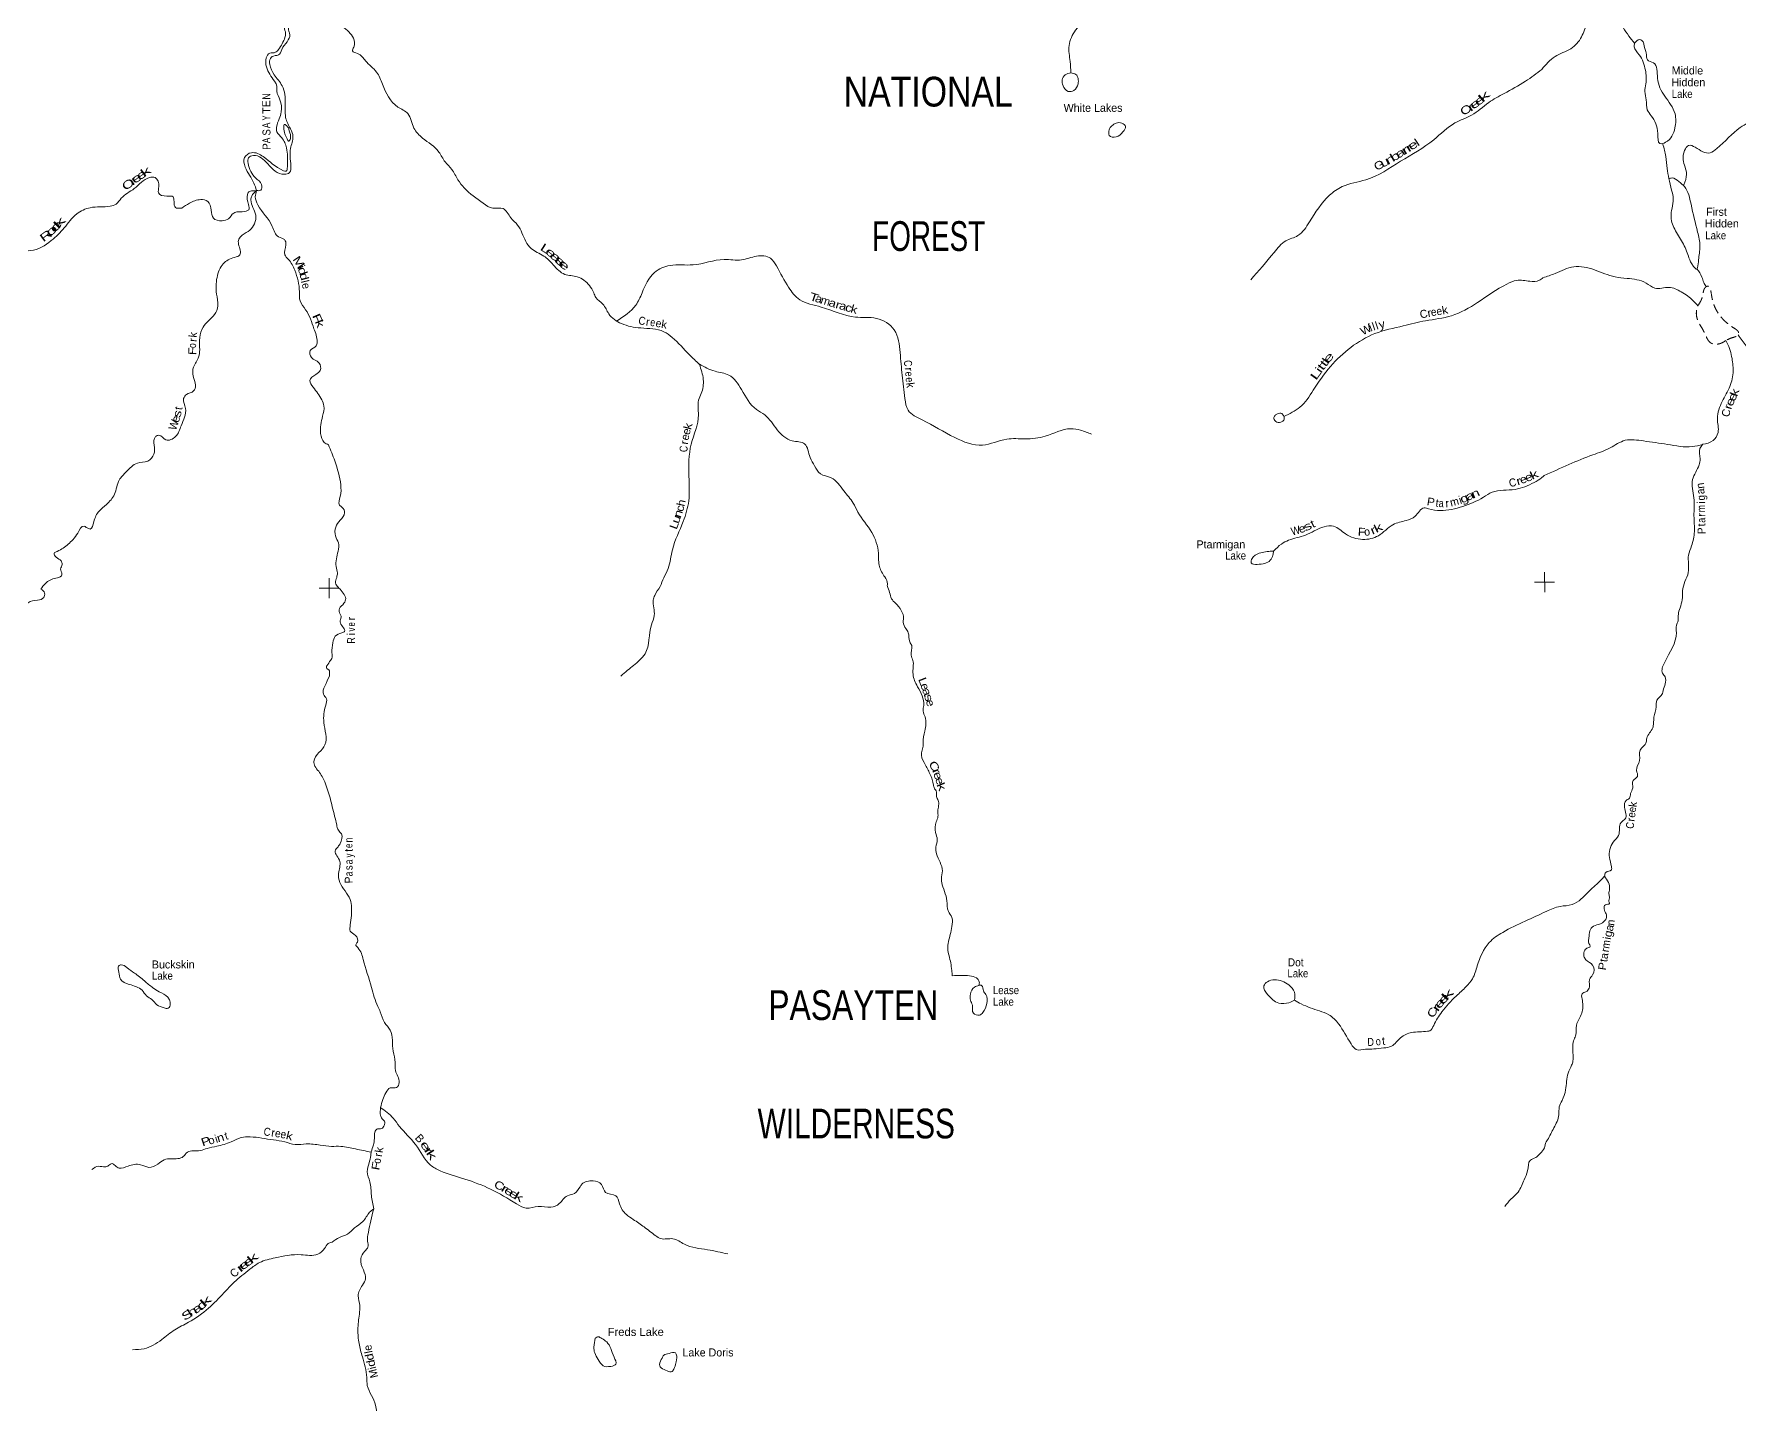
# Model space of a CAD drawing. Header units: feet. Extents: x -2 to 244583, y 367190 to 553316.
# Drawn here: x 83775 to 126414, y 485303 to 519571 of the extents above; entities that cross this region are included whole.
import ezdxf
from ezdxf.enums import TextEntityAlignment as Align

# ---------------------------------------------------------------- set-up
doc = ezdxf.new("R2010")
doc.units = ezdxf.units.FT
doc.header["$LTSCALE"] = 80
doc.linetypes.add('DOT_DASHED', pattern=[7.7, 5, -1.2, 0.3, -1.2])
doc.linetypes.add('MEDIUM_DASHED', pattern=[4.5, 3, -1.5])
for name, color, linetype, lineweight in [('39', 7, 'Continuous', 13), ('4', 7, 'Continuous', 13), ('41', 7, 'Continuous', 13), ('44', 7, 'DOT_DASHED', 13)]:
    doc.layers.add(name, color=color, linetype=linetype, lineweight=lineweight)

msp = doc.modelspace()

# ---------------------------------------------------------------- linework, layer by layer
at = {"layer": '39'}
msp.add_lwpolyline([(91155.5, 503523.08), (91154.93, 503586.28), (91156.53, 503614.74), (91157.25, 503640.64), (91156.24, 503650.6), (91153.5, 503659.43), (91150.17, 503665.34), (91146.84, 503669.56), (91120.25, 503691.53), (91097.13, 503707.73), (91089.34, 503716.1), (91083.26, 503728.55), (91080.09, 503742.13), (91080.94, 503756.31), (91085.29, 503767), (91092.5, 503778.29), (91119.09, 503815.3), (91138.75, 503846.53), (91157.49, 503885.73)], dxfattribs=at)
for points in [[(115331.5, 531171.71), (115340.2, 531047.64), (115215.21, 530957.69), (115134.91, 530835.63), (115068.63, 530353.11), (114892.98, 529890.11), (114505.94, 529608.03), (114302.65, 529400.07), (114267.44, 529166.9), (114315.76, 528826.92), (114728.67, 527646.73), (114785.98, 527136.67), (114619.48, 526471.18), (114301.71, 526098.4), (113698.01, 525841.21), (113257.97, 525631.69), (113139.75, 525408.09), (112976.52, 525279.4), (112753.45, 524984.22), (112556.86, 524654.78), (112314.49, 524181.22), (111919.67, 523451.43), (111609.73, 522742.45), (111403.16, 521999.73), (111206.32, 521334.04), (111058.86, 520897.57), (110795.59, 520549.46), (110241.52, 520090.04), (109808.65, 519669.91), (109646.76, 519283.98), (109673.14, 518883.09), (109692.83, 518601.67)], [(89336.38, 515661.43), (89268.75, 515847.34), (89052.44, 516247.07), (89035.1, 516487.92), (89206.45, 516606.3), (89504.23, 516508.72), (90007.51, 516157.13), (90074.32, 516143.32), (90106.13, 516256.89), (90083.65, 516726.52), (89965.14, 516978.97), (89845.1, 517126.12), (89836.44, 517245.53), (89900.16, 517452.41), (89953.94, 517626.84), (89920.14, 517926.32), (89842.22, 518146.6), (89833.39, 518302.46), (89782.38, 518395.32), (89584.49, 518750.6), (89577.33, 518977.34), (89665.77, 519093.24), (89807.23, 519116.28), (89881.73, 519185.53), (90044.11, 519488.12), (90061.83, 519587.43), (90026.71, 519741.12), (90072.27, 519941.82), (90246.84, 520230.3), (90464.76, 520338.81), (90519.11, 520391.75), (90580.88, 520584.44), (90643.23, 520657.68), (90851.04, 520764.1), (90980.07, 520849.85), (91044.19, 520975.74), (91086.19, 521090.27)], [(89336.38, 515661.43), (89439.49, 515670.1), (89459.06, 515807.89), (89310.6, 515977.16), (89124.78, 516344.66), (89136.26, 516482.4), (89255.32, 516537.73), (89614.32, 516327.09), (90030.18, 516068.16), (90161.45, 516109.38), (90192.98, 516281.66), (90184.85, 516712.9), (90246.11, 517012.9), (90092.62, 517386.65), (90055.54, 517528.18), (90052.08, 517827.83), (89975.08, 518278.94), (89777.56, 518555.25), (89669.14, 518811.81), (89680.54, 518963.73), (89797.52, 519033.21), (89882.38, 519049.88), (89966.66, 519190.05), (90165.1, 519563.7), (90144.48, 519644.57), (90129.65, 519784.2), (90245.55, 520078.43), (90535.86, 520272.38), (90620.19, 520402.43), (90679.98, 520587.01), (90827.33, 520648.56), (91010.88, 520752.83), (91088.41, 520866.48)], [(121461.24, 518689.21), (121794.85, 519012.14), (122187.56, 519207.35), (122455.45, 519502.32), (122613.5, 519832.39), (122829.88, 520031.53), (123100.67, 520255.63), (123359.34, 519981.3), (123638.5, 519522.9), (123782.56, 519342.37)], [(91088.97, 520115.91), (91230.69, 520006.77), (91371.08, 519859.83), (91486.95, 519759.32), (91757.61, 519467.41), (91764.82, 519248.69), (91732.96, 519151.26), (91858.76, 519085.24), (92060.05, 518902.25), (92334.69, 518622.51), (92481.97, 518319.65), (92865.39, 517748.96), (93117.17, 517584.53), (93270.84, 517220.94), (93484.6, 516973.21), (93893.17, 516623.47), (94048.25, 516377.38), (94213.13, 516190.09), (94370.32, 515927.81), (94525.15, 515728.3), (95002.7, 515342.55), (95244.16, 515218.57), (95497.15, 515208.09), (95692.61, 514980.49), (95861.52, 514797.28), (96063.98, 514389.46), (96198.47, 514212.1), (96513.1, 514023.78), (96753.04, 513802.55), (97041.62, 513565.45), (97351.54, 513504.71), (97654.19, 513287.95), (97764.42, 513104.35), (97815.62, 512987.21), (97994.58, 512818.24), (98139.51, 512578.16), (98456.45, 512335.16), (98938.63, 512224.92), (99517.86, 512131.53), (99725.02, 511987.06), (100156.26, 511556.44), (100406.42, 511315.03)], [(123782.56, 519342.37), (123773.47, 519257.18), (123895.49, 519056.13), (124052.16, 518673.19), (124066.49, 518331.05), (124038.51, 518134.23), (124073.46, 517928.05), (124100.88, 517675.19), (124195.87, 517530.52), (124363.43, 517084.93), (124415.14, 516834.39), (124558.61, 516866.54), (124791.26, 517225.89), (124793.01, 517578.35), (124534.27, 518022.83), (124354.53, 518470.29), (124254.58, 518853.92), (124103.77, 518924.99), (124075.22, 519104.92), (124035.36, 519215.83), (123966.07, 519413.49), (123905.04, 519432.99), (123782.56, 519342.37)], [(109692.83, 518601.67), (109549.43, 518550.08), (109473.18, 518426.02), (109496.2, 518280.33), (109624.42, 518139.39), (109763.94, 518160.57), (109870.29, 518331.42), (109871.65, 518459.04), (109816.46, 518564), (109692.81, 518601.91)], [(114185.87, 513427.73), (114771.13, 514114.22), (115063.05, 514401.75), (115365.88, 514535.42), (115655.48, 514877.63), (116155.87, 515541.28), (116474.45, 515760.12), (117066.46, 515930.13), (117932.15, 516391.61), (118763.03, 516931.86), (119293.03, 517350.61), (119706.84, 517545.78), (120136.2, 517862.58), (120519.5, 518085.9), (121056.16, 518393.29), (121461.24, 518689.21)], [(125011.34, 515804.62), (125081.08, 516064.75), (124995.52, 516432.35), (125033.23, 516661.7), (125132.98, 516788.51), (125295.65, 516741.89), (125668.16, 516602.64), (125835.04, 516707.99), (126424.28, 517233.76), (126838.86, 517463.68), (127294.13, 517679.92), (127656.2, 517895.02), (128123.97, 518083.05), (128414.86, 518155.49), (128782.69, 518066.82), (129391.43, 517995.29), (129789.06, 518119.68), (130317.64, 518306.43), (130601.04, 518328.14), (131013.89, 518203.56), (131337.59, 518243.99), (131575.35, 518352.24), (131897.39, 518362.26), (132444.83, 518332.52), (133017.96, 518355.75), (133572.12, 518439.52), (133984.99, 518312.92), (134477.71, 517954.36), (134826.77, 517743.94), (135336.72, 517632.71), (135685.11, 517476.96)], [(90161.65, 516911.2), (90181.64, 516959.9), (90154.4, 517156.16), (90082.99, 517287.38), (90026.23, 517313.39), (90016.44, 517246.52), (90041.51, 517078.6), (90098.75, 516953.37), (90143.51, 516896.93), (90161.65, 516911.2)], [(110716.31, 517275.01), (110824.48, 517347.23), (110966.15, 517344.12), (111057.66, 517257.63), (110993.59, 517127.57), (110824.27, 517000.86), (110652.09, 517036.18), (110651.33, 517179.99), (110689.39, 517255.19), (110716.31, 517275.01)], [(124489.02, 516822.51), (124564.96, 516514.17), (124599.05, 516212.78), (124638.63, 515960.07)], [(62639.39, 509240.48), (62919.24, 509509.28), (63714.18, 509912.52), (64014.3, 510171.31), (64197.17, 510417.31), (64542.51, 510524.49), (64867.47, 510661.93), (65292.2, 511085.41), (65580.71, 511232.77), (65802.51, 511373.7), (66161.62, 511561.95), (67112.69, 511885.04), (67430.27, 511874.63), (67700.44, 512052.27), (67873.72, 512188.88), (68021.03, 512258.53), (68125.32, 512443.35), (68253.98, 512606.04), (68757.94, 512955.04), (69050.55, 513092.3), (69410.74, 513053.78), (69753.92, 513189.29), (70071.07, 513270), (70484.8, 513456.52), (70769.67, 513520.84), (71071.27, 513891.01), (71595.55, 514219.87), (72330.79, 514420.3), (72540.64, 514524.71), (72783.51, 514489.59), (73025.97, 514539.52), (73323.2, 514557.34), (73512.55, 514718.34), (73695.88, 514867.15), (73772.56, 514904.02), (73920.86, 514767.14), (74086.63, 514784.25), (74377.84, 514791.92), (74821.02, 514739.67), (75217.74, 514677.05), (75426.2, 514647.82), (75559.26, 514737.64), (75901.06, 514739.51), (76124.05, 514633.41), (76225.61, 514542.86), (76395.61, 514519.49), (76516.66, 514582.92), (76975.76, 514587.46), (77285.62, 514500.06), (77441.83, 514401.7), (77925.46, 514351.7), (78120.04, 514263.68), (78344.47, 514279.08), (78634.3, 514153.11), (79160.57, 514066.89), (79359.32, 513954.59), (79517.29, 513908.89), (79774.28, 513883.97), (80086.23, 513782.42), (80266.83, 513659.89), (80698.02, 513579.24), (81036.07, 513518.32), (81225.94, 513569.98), (81378.95, 513716.6), (81502.07, 513769.92), (81874.08, 513798.28), (81990.89, 513902.18), (82106.01, 513935.21), (82330.64, 513910.11), (82498.17, 513979.87), (82807.45, 514015.99), (83174.99, 514131.39), (83273.96, 514160.28), (83686.57, 514158.49), (84205.16, 514408.35), (84527.23, 514728), (84839.05, 515075.95), (85176.07, 515231.68), (85675.45, 515270.86), (85822.83, 515324.31), (85953.6, 515470.81), (86280.09, 515711.52), (86659.03, 515982.89), (86802.62, 515983.68), (86892.69, 515759.42), (86885.37, 515599.42), (87090.02, 515521.58), (87249.89, 515502.2), (87272.71, 515382.87), (87307.79, 515237.27), (87463.59, 515223.95)], [(124638.12, 515963.35), (124709.02, 515673.31), (124748.24, 515448.95), (124693.01, 514996.58), (124808.69, 514651.63), (125005.23, 514321.85), (125141.12, 513981.2), (125255.25, 513761.81), (125339.11, 513698.02), (125352.92, 513728.57), (125380.85, 513929.45), (125417.19, 514270.18), (125358.16, 514621.91), (125193.58, 515318.7), (125028.11, 515758.24), (124888.79, 515884.14), (124719.49, 515975.24), (124638.63, 515960.07)], [(83940.34, 505693.99), (84056.17, 505838.61), (84316.44, 505971.65), (84455.73, 506027.08), (84469.67, 506071.7), (84438.72, 506199.09), (84474.57, 506314.7), (84447.86, 506401.62), (84328.09, 506494.11), (84277.04, 506595.07), (84351.66, 506640.02), (84625.85, 506821.73), (84865.21, 507098.41), (85022.13, 507273.4), (85078.91, 507241.32), (85178.22, 507199.34), (85268.36, 507380.04), (85398.54, 507648.02), (85581.8, 507813.03), (85782.82, 508069.26), (85904.49, 508424.26), (86077.47, 508625.66), (86355.51, 508847.89), (86616.18, 508897.91), (86769.06, 509070.85), (86774.05, 509295.63), (86809.43, 509508.43), (86894.22, 509541.29), (87068.7, 509428.86), (87313.02, 509513.21), (87451.29, 509781.24), (87560.46, 510213.12), (87512.75, 510459.88), (87585.06, 510565.57), (87762.64, 510649.56), (87812.51, 510793.59), (87748.71, 511022.04), (87761.78, 511248.89), (87885.98, 511498.62), (87913.43, 511678.98), (87913.99, 511984.72), (87997.68, 512246.38), (88281.34, 512561.78), (88369.29, 512778.91), (88335.51, 513074.34), (88347.7, 513485.44), (88503.79, 513832.54), (88784.17, 513987.96), (88919.37, 514053.49), (88924.87, 514170.96), (88891.2, 514444.12), (88979.71, 514543.82), (89169.22, 514672.42), (89283.74, 514830.98), (89315.08, 515043.76), (89193.9, 515429.83), (89213.67, 515523.08), (89336.38, 515661.43)], [(87463.59, 515223.95), (87661.23, 515342.47), (87939.9, 515435.11), (88114.05, 515389.5), (88204.11, 515167.26), (88255.61, 514973.16), (88472.34, 514905.51), (88631.88, 514957), (88764.69, 515097.44), (88873.75, 515130.43), (89071.89, 515143.66), (89138.46, 515180.47), (89133.79, 515310.04), (89108.3, 515565.02), (89160.52, 515640.22), (89255.52, 515652.89), (89336.38, 515661.43)], [(89337.09, 515661.49), (89304.78, 515503.33), (89368.45, 515301.2), (89726.99, 514764.56), (89883.98, 514504.22), (90036, 514434.19), (90069.01, 514300.73), (90039.85, 514053.55), (90129.37, 513944.7), (90290.47, 513668.19), (90406.31, 513132.25), (90421.58, 512899.48), (90562.19, 512679.55), (90770.76, 512206.89), (90849.22, 511873.23), (90825.42, 511775.91), (90678.32, 511661.71), (90711.53, 511485.74), (90894.17, 511357.15), (90929.48, 511164.99), (90816.69, 511065.16), (90669.8, 510908.44), (90749.47, 510742.85), (90963.33, 510432.2), (91020.72, 510274.58), (90985.54, 510019.26), (90937.06, 509585.69), (91029.13, 509365.49), (91132.57, 509305.32)], [(98330.04, 512397.41), (98814.24, 512795.31), (98972.48, 513104.24), (99285.48, 513614.73), (99671.08, 513787.43), (100247.71, 513803.4), (101024.06, 513936.15), (101461.19, 513926.89), (101835.06, 514020.51), (102183.4, 513966.1), (102332.12, 513774.66), (102636.41, 513241.92), (102913.24, 512931.82), (103450.44, 512749.02), (104303.67, 512497.42), (104836.03, 512464.48), (105274.63, 512175.7), (105423.29, 511609.53), (105472.78, 511044.72), (105542.62, 510459.8), (105621.03, 510170.66), (105974.4, 509927.91), (106788.14, 509487.67), (107483.23, 509295.79), (108087.48, 509445.63), (108548.82, 509452.73), (109052.34, 509518.86), (109688.77, 509707.39), (109933.81, 509670.53), (110205.5, 509569.02)], [(115013.14, 510016.08), (115416.66, 510243.59), (115748.33, 510667.1), (116178.25, 511263.43), (116689.74, 511740.8), (117288.94, 512083.04), (118000.21, 512278.14), (118556.02, 512405.38), (119206.95, 512531.22), (119856.79, 512863.67), (120590.95, 513324.28), (120835.34, 513412.99), (121163.26, 513392.88), (121401.9, 513418.77), (121491.19, 513482.66)], [(121491.19, 513482.66), (121796.63, 513587.74), (122260.6, 513755.47), (122776.2, 513678.75), (123295.04, 513502.81), (123593.37, 513463.93), (124068.92, 513348.23), (124285.26, 513221.25), (124641.65, 513239.8), (124948.97, 513128.11), (125249.57, 512904.93), (125362.02, 512777.98)], [(125340.56, 513699.58), (125465.15, 513499.04), (125511.39, 513363.89), (125575.07, 513264.41)], [(125484.1, 509316.51), (125746.35, 509410.88), (125867.52, 509608.84), (125851.01, 509963.11), (125975.47, 510387.98), (126163.33, 510765.01), (126245.71, 511150.87), (126208.9, 511508.94), (126155.79, 511708.82), (126066.16, 511912.3)], [(126369.09, 512050.09), (126568.33, 511774.64), (126757.59, 511542), (127056.36, 511302.6), (127582.13, 510727.72), (127708.32, 510516.58), (127833.94, 510352.03), (128009.14, 510275.18), (128263.55, 509852.93), (128487.64, 509424.24), (128637.82, 509239.73), (128925.02, 508787.5), (129088.72, 508491.75), (129175.65, 508342.93), (129327.1, 508313.47)], [(100404.39, 511317.04), (100501.48, 510936.88), (100452.74, 510584.11), (100384.81, 510417.56), (100382.66, 510054.97), (100200.35, 509318.49), (100143.84, 508515.99), (100138.93, 507906.26), (100002.01, 507388.84), (99730.52, 506680.12), (99623.69, 506213.53), (99513.62, 505979.87), (99425.54, 505758.71)], [(100404.39, 511317.04), (100795.84, 511143.41), (101142.38, 511046.45), (101455.9, 510683.92), (101830.84, 510186.09), (102037.94, 510051.75), (102351.53, 509677.07), (102727.3, 509406.1), (103035.31, 509325.09), (103172.65, 508987.73), (103285.05, 508775.79), (103429.75, 508580.27), (103697.38, 508480.76), (104016.8, 508150.69), (104249.07, 507848.39), (104369.64, 507622.32), (104712.25, 507116.17), (104880.92, 506592.67), (104904.92, 506258.61), (105039.83, 506000.23), (105107.51, 505826.48), (105101.66, 505783.84)], [(115013.14, 510016.08), (114966.24, 510084.64), (114854.99, 510075.8), (114794.48, 510038.94), (114762.49, 509963.78), (114841.9, 509871.13), (114971.34, 509884.14), (115021.64, 509939.16), (115014.78, 510017)], [(91132.57, 509305.32), (91290.8, 508903.03), (91439.65, 508300.4), (91426.98, 508014.71), (91409.9, 507797.86), (91479.01, 507737.55), (91536.36, 507606.27), (91426.02, 507423.24), (91313.63, 507246.27), (91308.71, 507025.45), (91380.44, 506853.75), (91373.43, 506645.07), (91322.82, 506263.93), (91356.05, 506100.08), (91338.41, 505990.58), (91308.78, 505852.65), (91374.1, 505743.7), (91395.88, 505723.31)], [(121518.45, 508533.95), (122140.98, 508811.66), (122739.79, 509053.97), (123171.27, 509227.38), (123549.87, 509416.35), (124001.92, 509399.61), (124606.76, 509315.88), (125227.48, 509258.67), (125483.41, 509315.46)], [(125035.69, 505890.87), (125124.3, 506111.73), (125131.11, 506547.31), (125205.25, 506779.13), (125275.86, 507134.47), (125266.98, 507527.31), (125263.46, 507978.97), (125231.5, 508436.35), (125397.23, 508800.96), (125421.7, 508953.17), (125414.49, 509210.33), (125484.1, 509316.51)], [(114759.3, 506648.38), (114952.95, 506823.39), (115134.56, 506919.8), (115554.79, 507048.16), (115774.81, 507152.92), (116259.85, 507269.56), (116558.33, 507075.06), (116983.98, 506940.14), (117378.1, 507031.87), (117742.91, 507307.73), (118070.19, 507411.18), (118294.24, 507517.99), (118525.86, 507726.13), (118633.22, 507704.56), (118926.86, 507661.94), (119486.86, 507762.87), (120001.66, 507993.14), (120223.6, 508118.17), (120793.86, 508190.81), (121272.53, 508364.13), (121458.09, 508480.81), (121518.45, 508533.95)], [(114759.27, 506648.18), (114593.74, 506634.66), (114298.78, 506543.59), (114224.31, 506466.12), (114200.62, 506354.56), (114350.56, 506315.04), (114673.79, 506418.46), (114739.92, 506542.45), (114759.59, 506649.94)], [(91395.88, 505723.31), (91503.27, 505596.99), (91563.38, 505463.21), (91520.38, 505342), (91408.53, 505208.93), (91426.14, 505069.26), (91452.14, 505000.37), (91431.6, 504929.64), (91431.26, 504850.74), (91509.63, 504727), (91537.57, 504639.89), (91470.66, 504603.75), (91300.35, 504517.46), (91245.04, 504357.86), (91219.66, 504103.05), (91225.25, 503991.75), (91158.03, 503886.83)], [(99425.54, 505758.71), (99289.66, 505538.25), (99252.74, 505421.06), (99277.38, 505036.55), (99205.57, 504804.19), (99046.68, 504082.58), (98910.44, 503921.29), (98609.93, 503667.62), (98441.39, 503522.66)], [(105101.66, 505783.84), (105160.58, 505610.32), (105208.7, 505456.94), (105307.34, 505343.23), (105507.98, 504960.01), (105499.5, 504869.01), (105567.59, 504708.89), (105625.82, 504607.49), (105665.31, 504382.76), (105711.41, 504283.43), (105698.23, 504042.73), (105742.19, 503915.08), (105749.57, 503751.18), (105744.74, 503569.11), (105858.7, 503257.07), (106012.45, 502789.08), (105995.65, 502647.52), (106045.6, 502501.65), (106040.03, 502149.64), (105996.29, 501858.49), (105993.75, 501739.13), (105954.74, 501607.79), (106020.44, 501360.69), (106152.88, 501111.28), (106250.79, 500829.66), (106270.62, 500736.51), (106330.82, 500622.96), (106334.4, 500515.72), (106372.41, 500416.42), (106386.01, 500286.88), (106365.14, 500139.28), (106368.63, 500011.8), (106325.57, 499876.43), (106310.25, 499609.44), (106349.98, 499439.33), (106316.77, 499245.24), (106332.24, 499081.3), (106478.08, 498653.8), (106454.97, 498455.63), (106462.67, 498366.58), (106594.21, 497906.77), (106629.47, 497641.59), (106717.81, 497485.43), (106718.86, 497260.86), (106677.56, 497064.78), (106613.29, 496704.93), (106646.93, 496532.82), (106714.13, 496166.34), (106724.55, 496031.22)], [(125035.69, 505890.87), (124980.68, 505652.54), (124972.65, 505427.84), (124917.85, 505224.94), (124876.81, 505066.7), (124868.2, 504904.72), (124830.78, 504793.06), (124826.4, 504610.89), (124527.76, 503855.19), (124481.61, 503593.69), (124545.22, 503501.22), (124548.82, 503331.27), (124493.75, 503158.73), (124476.21, 503085.71), (124340.12, 502918.44), (124319.38, 502754.33), (124267.14, 502494.79), (124256.38, 502344.94), (124235.19, 502229.39), (124087.82, 501968.93), (124072.51, 501873.67), (124000.64, 501765.71), (123920.57, 501669.82), (123906.8, 501408.64), (123830.12, 501165.06), (123853.81, 501011.49), (123743.41, 500911.26), (123735.02, 500725), (123683.69, 500584.87), (123654.39, 500471.26), (123569.9, 500413.78), (123531.02, 500241.39), (123545.84, 499954.18), (123447.47, 499866.2), (123381.7, 499537.74), (123247.63, 499370.49), (123151.97, 498991.14), (123204.73, 498758.94), (123201.43, 498677.96), (123064.37, 498615.92), (123032.85, 498522.52)], [(83943.75, 505698.25), (84038.78, 505594.21), (84015.12, 505486.76), (83861.59, 505421.19), (83629.07, 505357.26), (83542.66, 505243.42), (83349.28, 505068.29), (83138.87, 505032.82), (82916.28, 505001.35), (82693.62, 504982.02), (82568.34, 504934.82), (82314.09, 504777.62), (82016.45, 504766.02), (81812.27, 504704.26), (81642.43, 504656.84), (81443.66, 504708.52), (81372.74, 504714.24), (81278.63, 504533.53), (81113.37, 504397.02), (80872.71, 504339.13), (80775.81, 504285.99), (80671.09, 504186.24), (80555.38, 503892), (80453.64, 503630.24), (80284.23, 503509.91), (80114.94, 503371.36), (80006.86, 503154.13), (79859.01, 502815.18), (79700.21, 502613.89), (79592.9, 502609.31), (79379.9, 502669.02), (79224.61, 502558.89), (78996.26, 502474.73), (78822.26, 502445.51), (78575.53, 502387.59), (78326.06, 502449.14), (78163.43, 502553.65), (78092.95, 502484.44), (78071.38, 502364.85), (78037.9, 502204.69)], [(91155.5, 503523.08), (91043.58, 503271.39), (91006.3, 503068.68), (91081.9, 502955.64), (91064.61, 502797.59), (91018.59, 502361.93), (91044.17, 501805.11), (90895.46, 501609.95), (90767.15, 501388.56), (90794.18, 501271.23), (90888.1, 501142.08), (91039.55, 500875.49), (91174.31, 500481.74)], [(91173.8, 500483.85), (91286.97, 500020.01), (91338.65, 499807.36), (91380.53, 499667.59), (91454.99, 499576.24), (91425.64, 499337.63), (91372.69, 499256.92), (91301.41, 499147.97), (91343.39, 499030.45), (91417.62, 498888.52), (91383.97, 498591.25), (91417.39, 498366.54), (91674.48, 497936.56), (91705.12, 497535.84), (91677.81, 497303.29), (91679.17, 497149.53), (91806.15, 497041.77), (91855.98, 496867.57), (91817.26, 496802.99), (91865.52, 496734), (92001.79, 496436.03), (92209.18, 495741.21), (92364.91, 495263.1), (92429.07, 495129.3), (92535.15, 494865.85), (92671.89, 494673.08), (92748.5, 494144.71), (92803.94, 493865.28), (92809.11, 493658.9), (92900.89, 493361.11), (92835.6, 493233.92), (92677.77, 493226.49), (92568, 493105.55), (92492.41, 492933.9), (92434.93, 492739.91)], [(121575.58, 497639.83), (121922.53, 497764.98), (122223.7, 497812.43), (122445.08, 497950.18), (122683.81, 498181.17), (122838.34, 498324.33), (123033.17, 498521.69)], [(123032.85, 498522.52), (123157.29, 498199.95), (123140.19, 498080.39), (123155.26, 497983.41), (123137.7, 497912.41), (123154.62, 497833.65), (123051.68, 497802.29), (123020.22, 497702.83), (123069.98, 497575.83), (123078.9, 497486.87), (122926.51, 497331.59), (122752.99, 497271.21), (122663, 497152.97), (122642.35, 496978.73), (122629.12, 496877.42), (122662.73, 496746.22), (122612.28, 496729.53), (122537.9, 496674.17), (122517.04, 496522.2), (122564.44, 496431.59), (122733.71, 496295.64), (122733.96, 496050.78), (122656.06, 495938.72), (122652.91, 495841.56), (122645.91, 495724.12), (122565.81, 495630.25), (122473.14, 495582.81), (122468.25, 495455.27), (122492.08, 495287.54), (122413.9, 494987.28), (122328.71, 494788.14), (122316.68, 494557.32), (122269.18, 494441.51), (122241.92, 494107.35), (122241.85, 493896.89), (122208.38, 493795.38), (122121.17, 493596.22), (122058.25, 493178.74), (121969.65, 492910.76), (121900.24, 492756.28), (121889.95, 492555.84), (121763.44, 492228.81), (121608.81, 491926.33)], [(121575.58, 497639.83), (121046.55, 497395.39), (120484.97, 497116.51), (120150.06, 496860.96), (119848.13, 496277.52), (119731.43, 495956.33), (119572.78, 495758.72), (119322.94, 495525.07), (118963.13, 495125.98), (118761.41, 494790.98), (118661.7, 494657.86), (118607.02, 494643.93), (118210.36, 494611.19), (117934.67, 494480.83), (117703.14, 494271.38), (117512.77, 494225.64), (117261.81, 494200.39), (117059.47, 494193.14), (116824.77, 494186.02), (116693.88, 494326.17), (116384.5, 494827.18), (116138.68, 495056.82), (115908.46, 495150.85), (115450, 495326.75), (115284.5, 495418.48)], [(87170.23, 495258.58), (87165.32, 495404.38), (87114.15, 495495.26), (86904.74, 495631.94), (86742.14, 495730.38), (86534.56, 495901.5), (86282.26, 496098.73), (86093.11, 496235.51), (85950.94, 496303.67), (85886.31, 496272.97), (85893.28, 496123.14), (85934.84, 495945.12), (86150.28, 495814.54), (86475.18, 495668.3), (86585.37, 495529.1), (86719.59, 495434.58), (86843.9, 495305.58), (87028.64, 495229.53), (87125.91, 495219.88), (87170.23, 495258.58)], [(106724.55, 496031.22), (106942.19, 496039.96), (107160.64, 496030.95), (107330.34, 495977.65), (107400.73, 495880.24), (107392.23, 495787.21)], [(115284.5, 495418.48), (115281.32, 495618.79), (115136.47, 495805.52), (114785, 495928.38), (114602.73, 495882.61), (114515.28, 495777.76), (114609.45, 495564.94), (114885.66, 495347.31), (115142.63, 495358.38), (115284.5, 495418.48)], [(107392.23, 495787.21), (107280.78, 495745.19), (107178.89, 495573.64), (107182.27, 495419.87), (107228.28, 495298.29), (107253.7, 495095.86), (107405.21, 495046.68), (107490.47, 495113.08), (107590.58, 495341.29), (107567.26, 495561.91), (107504.94, 495653.21), (107458.99, 495786.93), (107434.75, 495795.12), (107392.23, 495787.21)], [(92434.93, 492739.91), (92436.08, 492539.62), (92474.16, 492456.51), (92542.58, 492371.25), (92530.13, 492300.49), (92460.96, 492209.74), (92361.8, 492204.08), (92292.67, 492123.44), (92281.85, 491959.61), (92254.87, 491801.91), (92201.51, 491626.12)], [(92434.94, 492739.01), (92753.39, 492467.48), (92908.28, 492264.52), (93308.93, 491815.73), (93685, 491298.26), (93923.1, 491155.64), (94539.23, 490948.74), (95187.52, 490695.16), (95831.29, 490330.33), (96071.58, 490224.13), (96377.21, 490261.29), (96690.71, 490243.8), (96903.52, 490333.96), (97106.68, 490533.41), (97284.96, 490591.33), (97421.22, 490756.67), (97468.02, 490819.19), (97749.59, 490905.01), (97959.58, 490811.07), (98061.91, 490616.42), (98312.4, 490530.41), (98408.62, 490327.69), (98579.44, 490063.96), (98750.86, 489939.84), (99025.18, 489750.54), (99315.54, 489530.83), (99436.63, 489461.53), (99742.08, 489456.22), (100030.79, 489321.48), (100608.77, 489181.5), (101114.08, 489076.21)], [(85213.71, 491184.23), (85389.39, 491270.16), (85545.45, 491250.68), (85636.36, 491289.61), (85725.19, 491336.62), (85798.39, 491286.35), (85902.05, 491224.08), (86122.5, 491273.78), (86438.24, 491305.72), (86643.17, 491241.92), (86865.46, 491324.03), (87024.83, 491428.1), (87204.9, 491457.34), (87504.31, 491511.48), (87606.96, 491619.32), (87756.63, 491652.47), (87928.73, 491659.39), (88104.58, 491716.97), (88339.2, 491768.76), (88701.06, 491879.91), (88949.54, 491984.42), (89178.27, 492003.78), (89755.91, 491927.65), (90041.74, 491880.45), (90301.37, 491812.87), (90578.75, 491826.39), (90926.74, 491798.42), (91211.48, 491762.78)], [(92201.05, 491622.93), (91809.36, 491700.59), (91443.48, 491766.85), (91211.48, 491762.78)], [(120538.29, 490265.84), (120690.79, 490443.24), (120869.6, 490624.58), (120955.21, 490773.94), (121020.64, 490933.5), (121108.59, 491155.68), (121176.49, 491420.43), (121310.3, 491486.64), (121426.07, 491591.36), (121527.81, 491728.51), (121575, 491882.08), (121608.81, 491926.33)], [(92201.51, 491626.12), (92189, 491539.18), (92150.69, 491351.63), (92102.28, 491134.9), (92165.92, 490881.74), (92206.93, 490539.66), (92264.13, 490201.55)], [(92264.13, 490201.55), (92162.63, 490119.02), (91993.71, 489887.06), (91784.64, 489726.08), (91607.98, 489573.05), (91411.38, 489488.9), (91221.45, 489370.29)], [(92263.67, 490201.18), (92130.09, 489611.34), (92110.93, 489392.92), (92118.4, 489249.24), (92039.05, 489144.37), (91939.1, 488952.58), (92004.66, 488677.16), (92062.38, 488456.39), (91980.77, 488296.9), (91876.43, 488028.26), (91917.87, 487787.33), (91904.81, 487572.93), (91868.72, 487180.58), (91897.6, 486840.57), (91981.13, 486508.42), (92090.16, 485992.06), (92103.45, 485789.69), (92209.57, 485536.35), (92307.67, 485297.21), (92360.77, 484944.95), (92343.82, 484299.63), (92177.3, 484154.66), (92034.8, 483948.89), (92060.4, 483786.93), (91979.02, 483680.04), (91826.68, 483539.05), (91750.33, 483193.41), (91692.96, 483025.73), (91700.51, 482900.26), (91744.9, 482873.77), (91707.82, 482718.14), (91650.15, 482481.67), (91715.81, 482226.48), (91704.68, 481991.84), (91644.85, 481723.01), (91718.96, 481552.75), (91730.55, 481425.24), (91715.79, 481287.73), (91792.28, 481198.39), (91828.15, 481072.8), (91676.3, 481043.09), (91467.63, 480975.17), (91441.1, 480920.66), (91557.5, 480705.72), (91575.37, 480626.74), (91500.33, 480582.54), (91404.59, 480431.2), (91359.73, 480348.44), (91255.23, 480207.62)], [(86236.78, 486683.08), (86524.22, 486706.78), (86964.36, 486935.78), (87288.96, 487182.44), (87638.22, 487368.46), (88134.33, 487721.28), (88518.89, 488101.9), (88776.54, 488368.48), (89165.49, 488692.42), (89409.55, 488859.7), (89799.69, 488981.11), (90447.31, 489057.22), (90864.44, 489067.38), (91035.72, 489214.04), (91124.12, 489333.97), (91221.45, 489370.29)], [(97801.37, 486971.76), (97768.04, 486749.35), (97787.64, 486603.6), (97871.9, 486441.39), (98000.68, 486281.03), (98188.76, 486266.08), (98318.48, 486322.19), (98270.69, 486498.4), (98088.23, 486877.5), (97963.18, 486965.01), (97876.36, 487003.82), (97801.37, 486971.76)], [(99823.88, 486382.68), (99826.7, 486568.8), (99804.59, 486601.26), (99648.77, 486589.77), (99510.98, 486539.77), (99472.27, 486475.19), (99408.86, 486313.6), (99426.81, 486254.85), (99562, 486173.36), (99703.43, 486130.29), (99737.92, 486154.42), (99784.82, 486239.2), (99823.88, 486382.68)]]:
    msp.add_spline(points, degree=3, dxfattribs=at)
at = {"layer": '39', "linetype": 'MEDIUM_DASHED'}
for points in [[(125359.4, 512772.42), (125488.93, 513047.63), (125561.43, 513249.05), (125599.7, 513267.75), (125707.98, 513030.06), (125894.03, 512564.44), (126226.13, 512250.5), (126380.21, 512078.2), (126354.35, 512039.39), (126213.26, 511978.92), (126061.6, 511908.38)], [(126066.73, 511911), (125919.19, 511835.55), (125708.42, 511839.05), (125518.48, 512126.37), (125363.01, 512412.09), (125326.13, 512610.14), (125359.4, 512772.42)]]:
    msp.add_spline(points, degree=3, dxfattribs=at)
at = {"layer": '4'}
for p, q in [((91400.44, 505723.21), (90900.44, 505720.8)), ((91400.44, 505723.21), (90900.44, 505720.8)), ((91400.44, 505723.21), (90900.44, 505720.8)), ((91400.44, 505723.21), (90900.44, 505720.8)), ((91400.44, 505723.21), (90900.44, 505720.8)), ((91400.44, 505723.21), (90900.44, 505720.8)), ((91400.44, 505723.21), (90900.44, 505720.8)), ((91149.24, 505972), (91151.64, 505472.01)), ((91149.24, 505972), (91151.64, 505472.01)), ((91149.24, 505972), (91151.64, 505472.01)), ((91149.24, 505972), (91151.64, 505472.01)), ((91149.24, 505972), (91151.64, 505472.01)), ((91149.24, 505972), (91151.64, 505472.01)), ((91149.24, 505972), (91151.64, 505472.01)), ((121783.65, 505869.83), (121283.66, 505866.73)), ((121783.65, 505869.83), (121283.66, 505866.73)), ((121783.65, 505869.83), (121283.66, 505866.73)), ((121783.65, 505869.83), (121283.66, 505866.73)), ((121783.65, 505869.83), (121283.66, 505866.73)), ((121783.65, 505869.83), (121283.66, 505866.73)), ((121783.65, 505869.83), (121283.66, 505866.73)), ((121532.11, 506118.27), (121535.2, 505618.28)), ((121532.11, 506118.27), (121535.2, 505618.28)), ((121532.11, 506118.27), (121535.2, 505618.28)), ((121532.11, 506118.27), (121535.2, 505618.28)), ((121532.11, 506118.27), (121535.2, 505618.28)), ((121532.11, 506118.27), (121535.2, 505618.28)), ((121532.11, 506118.27), (121535.2, 505618.28))]:
    msp.add_line(p, q, dxfattribs=at)

# ---------------------------------------------------------------- texts
at = {"layer": '41'}
for s, p in [('Middle', (124708.55, 518561.92)), ('Hidden', (124702.21, 518266.71)), ('White Lakes', (109510.22, 517628.42)), ('First', (125569.14, 515029.39)), ('Hidden', (125540.61, 514738.62)), ('Ptarmigan', (112829.96, 506715.94)), ('Buckskin', (86717.43, 496214.01)), ('Lake Doris', (99980.93, 486514.59))]:
    msp.add_text(s, height=200, dxfattribs=at).set_placement(p)
for s, rotation, width, p in [('N', 90.236, 0.8, (89683.73, 518013.14)), ('k', 41.832, 2.15, (120083.56, 517940.83)), ('C', 32.619, 1.4, (119612.04, 517593.07)), ('r', 35.325, 1.85, (119746.09, 517670.16)), ('e', 37.524, 1.75, (119851.86, 517752.5)), ('e', 37.502, 1.75, (119965.19, 517838.96)), ('Y', 90.236, 0.7, (89679.32, 517476.48)), ('A', 90.236, 0.8, (89682.2, 517290.21)), ('S', 90.236, 0.9, (89682.92, 517114.61)), ('A', 90.236, 0.8, (89683.64, 516914.03)), ('P', 90.236, 0.95, (89684.38, 516760.28)), ('r', 32.281, 1.75, (118198.24, 516652.69)), ('e', 32.281, 1.55, (118291.46, 516715.31)), ('l', 33.785, 1.35, (118397.45, 516783.52)), ('G', 27.505, 1.2, (117439.51, 516207.27)), ('u', 27.505, 1.55, (117581.98, 516281.44)), ('n', 29.276, 1.55, (117715.04, 516356.33)), ('b', 30.706, 1.6, (117841.71, 516430.94)), ('a', 32.281, 1.65, (117974.33, 516515.33)), ('r', 32.281, 1.75, (118097.04, 516591.45)), ('C', 36.262, 1.5, (86172.78, 515732.02)), ('r', 35.849, 1.85, (86294.57, 515820.68)), ('e', 35.849, 1.7, (86392, 515892.42)), ('e', 35.366, 1.65, (86510.35, 515975.46)), ('k', 35.366, 1.85, (86620.79, 516053.85)), ('R', 35.916, 1.6, (84128.32, 514452.17)), ('o', 42.712, 1.95, (84274.15, 514586.53)), ('c', 44.84, 2.3, (84384.56, 514693.55)), ('k', 46.137, 2.25, (84476.85, 514791.04)), ('L', 327.656, 1.6, (96504.77, 514125.76)), ('M', 303.303, 1.35, (90309.26, 513816.58)), ('i', 296.412, 1.2, (90363.44, 513702.89)), ('e', 322.448, 1.75, (96632.73, 514027.35)), ('a', 320.448, 1.9, (96749.74, 513925.28)), ('s', 317.199, 2.25, (96857.84, 513821.34)), ('e', 319.199, 1.85, (96961.59, 513728.21)), ('d', 289.716, 1.4, (90394.69, 513614.59)), ('d', 285.396, 1.25, (90430.85, 513483.69)), ('T', 341.619, 1.4, (103240.52, 512896.78)), ('a', 343.232, 1.2, (103363.87, 512861.07)), ('m', 343.142, 1.05, (103530.72, 512808.42)), ('F', 293.281, 1.6, (90771.1, 512418.76)), ('a', 343.142, 1.2, (103706.85, 512753.97)), ('r', 343.142, 1.25, (103845.45, 512712.64)), ('a', 344, 1.2, (103966.96, 512680.65)), ('c', 344, 1.25, (104111.38, 512636.71)), ('k', 344, 1.25, (104247.56, 512596.08)), ('r', 11.013, 1.1, (118669.74, 512506.17)), ('e', 9.456, 0.95, (118774.15, 512528.1)), ('e', 9.456, 0.95, (118913.5, 512549.85)), ('k', 10.975, 1.1, (119058.47, 512576.19)), ('k', 291.519, 1.4, (90824, 512298.49)), ('C', 351.198, 0.9, (98956.44, 512306.49)), ('e', 353.145, 0.85, (99228.37, 512269.71)), ('e', 350.521, 0.95, (99369.6, 512244.17)), ('k', 351.107, 1.05, (99509.62, 512216.65)), ('W', 26.764, 1.1, (117109.95, 512098.73)), ('y', 15.568, 1.15, (117489.33, 512227.05)), ('F', 86.58, 1.15, (87829.47, 511638.01)), ('o', 85.835, 0.8, (87823.66, 511777.12)), ('C', 274.887, 0.8, (105521.43, 511333.44)), ('i', 54.964, 1.5, (115971.89, 511116.74)), ('t', 53.964, 1.6, (116028.52, 511193.61)), ('t', 53.964, 1.6, (116095.56, 511282.99)), ('l', 53.964, 1.45, (116142.36, 511345.09)), ('e', 50.919, 1.8, (116205.1, 511423.39)), ('e', 275.128, 0.85, (105551.28, 511064.99)), ('e', 276.493, 0.85, (105563.8, 510919.7)), ('L', 54.457, 1.75, (115890.75, 511004.95)), ('e', 65.035, 1.35, (126261.21, 510337.63)), ('k', 69.751, 1.35, (126375.47, 510580.45)), ('e', 64.277, 1.35, (126318.83, 510460.38)), ('e', 71.719, 1.15, (87408.52, 509922.51)), ('s', 75.175, 1.3, (87448.78, 510057.71)), ('r', 72.699, 1.25, (126212.33, 510226.13)), ('k', 75.46, 1.2, (100216.07, 509744.61)), ('e', 75.46, 1.05, (100175.2, 509611.7)), ('C', 85.098, 0.8, (100109.26, 509192.63)), ('r', 80.991, 1.05, (100125.29, 509347.1)), ('C', 11.373, 0.95, (120753, 508264.2)), ('r', 16.078, 1.25, (120911.84, 508304.87)), ('e', 18.638, 1.15, (121028.73, 508348.47)), ('e', 22.156, 1.25, (121169.75, 508403.53)), ('k', 25.211, 1.5, (121312.34, 508468.97)), ('h', 76.967, 1.1, (100046.87, 507832.03)), ('P', 350.687, 1.1, (118675.32, 507780.73)), ('a', 357.546, 0.85, (118944.11, 507746.89)), ('g', 21.556, 1.35, (119558.06, 507874.97)), ('a', 24.113, 1.4, (119703.61, 507940.38)), ('n', 24.113, 1.4, (119842.11, 508001.34)), ('a', 95.906, 0.95, (125526.48, 508147.73)), ('g', 93.071, 0.9, (125542.59, 507984.98)), ('u', 69.824, 1.35, (99917.41, 507411.23)), ('n', 71.38, 1.25, (99963.71, 507554.08)), ('c', 78.099, 1.15, (100015.05, 507696.63)), ('t', 26.054, 1.25, (115778.82, 507242.16)), ('m', 90.467, 0.8, (125543.19, 507709.16)), ('a', 91.5, 0.85, (125549.89, 507419.93)), ('L', 69.824, 1.25, (99866.36, 507258.98)), ('W', 15.316, 0.9, (115334.38, 507064.06)), ('e', 19.01, 1.15, (115499, 507116.46)), ('s', 24.864, 1.55, (115647.76, 507180.23)), ('F', 357.318, 1.15, (116954.04, 507029.19)), ('r', 22.654, 1.4, (117282.49, 507080.86)), ('k', 26.503, 1.55, (117416.09, 507144.01)), ('P', 91.09, 0.95, (125555.51, 507155.85)), ('e', 90.237, 0.7, (91798.21, 504815.74)), ('R', 90.237, 0.85, (91799.77, 504414.2)), ('v', 90.237, 0.75, (91798.74, 504686.6)), ('L', 291.387, 1.3, (105906.03, 503355.58)), ('e', 288.851, 1.15, (105952.99, 503228.49)), ('a', 288.851, 1.25, (105998.02, 503096.59)), ('s', 287.522, 1.35, (106043.5, 502956.47)), ('e', 287.522, 1.15, (106085.92, 502822.08)), ('C', 300.088, 1.35, (106190.35, 501220.49)), ('r', 294.574, 1.5, (106246.02, 501105.18)), ('e', 291.574, 1.25, (106277.08, 501000.12)), ('e', 287.767, 1.15, (106320.73, 500870.54)), ('k', 293.157, 1.45, (106364.72, 500719.92)), ('e', 82.843, 0.9, (123817.36, 500175.86)), ('C', 82.797, 0.85, (123766.45, 499777.88)), ('e', 82.797, 0.9, (123799.04, 500041.84)), ('e', 90.236, 0.7, (91732.51, 499279.05)), ('n', 90.236, 0.8, (91734.13, 499423.65)), ('a', 90.236, 0.8, (91736.19, 498877.4)), ('y', 90.236, 0.75, (91737.84, 499037.35)), ('P', 90.236, 0.95, (91740.33, 498426.78)), ('s', 90.236, 0.9, (91734.59, 498731.6)), ('a', 90.236, 0.8, (91735.2, 498576.92)), ('a', 78.393, 1.1, (123250.54, 497211.15)), ('m', 80.104, 0.95, (123163.55, 496803.35)), ('g', 77.986, 1.1, (123212.8, 497063.65)), ('P', 81.304, 1.1, (123079.22, 496254.87)), ('e', 51.294, 1.8, (118986.59, 495285.96)), ('e', 48.519, 1.9, (119079.69, 495390.06)), ('k', 46.018, 2.25, (119177.24, 495489.3)), ('C', 60.187, 1.3, (118812.87, 495065.69)), ('r', 55.844, 1.8, (118908.17, 495181.42)), ('D', 2.095, 0.85, (117188.17, 494277.81)), ('o', 6.875, 0.85, (117385.21, 494293.78)), ('C', 351.873, 0.9, (89587.32, 492032.54)), ('e', 350.893, 0.95, (89854.41, 491994.48)), ('e', 350.353, 0.95, (89991.07, 491970.17)), ('k', 345.84, 1.2, (90134.16, 491933.63)), ('P', 18.452, 1.3, (88097.72, 491798.27)), ('o', 14.703, 1.05, (88229.54, 491825.26)), ('n', 16.202, 1.2, (88460.74, 491891.56)), ('k', 80.909, 1.05, (92498.39, 491662.02)), ('e', 304.742, 1.65, (93479.46, 491720.32)), ('r', 303.13, 1.75, (93556.89, 491603.67)), ('k', 303.13, 1.8, (93627.34, 491502.23)), ('F', 80.067, 1.3, (92417.28, 491260.75)), ('o', 82.371, 0.9, (92441.89, 491390.73)), ('C', 333.287, 1.25, (95356.77, 490699.53)), ('r', 329.306, 1.7, (95489.52, 490626.13)), ('e', 329.306, 1.5, (95597.99, 490560)), ('e', 328.898, 1.5, (95717.08, 490488.78)), ('k', 330.564, 1.65, (95842.56, 490415.83)), ('k', 38.963, 2, (89299.37, 488896.77)), ('r', 39.485, 2, (88997.83, 488658.76)), ('e', 38.042, 1.75, (89083.93, 488730.68)), ('e', 36.963, 1.7, (89185.71, 488807.76)), ('c', 36.076, 1.9, (88020.99, 487723.03)), ('k', 40.539, 2.1, (88128.7, 487821.72)), ('S', 32.54, 1.6, (87653.15, 487472.88)), ('h', 32.54, 1.65, (87780.71, 487554.7)), ('a', 32.54, 1.65, (87904.07, 487632.98)), ('d', 102.391, 1.2, (92256.42, 486520.71)), ('d', 102.391, 1.2, (92290.89, 486363.82))]:
    msp.add_text(s, height=200, rotation=rotation, dxfattribs=dict(at, width=width)).set_placement(p, align=Align.CENTER)
for s, width, p in [('Lake', 0.9, (124710.89, 517978.41)), ('Lake', 0.9, (125549.29, 514441.45)), ('Lake', 0.9, (113548.24, 506436.5)), ('Dot', 0.95, (115112.77, 496267.33)), ('Lake', 0.9, (86721.89, 495932.28)), ('Lake', 0.9, (115103.91, 495992.54)), ('Lease', 0.9, (107740.12, 495571.44)), ('Lake', 0.9, (107744.54, 495283.33)), ('Freds Lake', 1.05, (98111.14, 487028.78))]:
    msp.add_text(s, height=200, dxfattribs=dict(at, width=width)).set_placement(p)
for s, rotation, p in [('E', 90.236, (89677.87, 517830.17)), ('T', 90.236, (89680.85, 517659.56)), ('l', 283.396, (90449.21, 513365.1)), ('e', 283.396, (90479.06, 513256.39)), ('C', 12.754, (118531.36, 512479.87)), ('k', 84.405, (87844.51, 512045.72)), ('r', 353.145, (99104.32, 512281.27)), ('i', 21.42, (117217.02, 512146.34)), ('l', 19.1, (117290.25, 512169.17)), ('l', 18.101, (117367.76, 512192.64)), ('r', 85.942, (87840.44, 511917.99)), ('r', 275.128, (105541.54, 511185)), ('k', 276.493, (105583.54, 510785.14)), ('t', 79.275, (87479.27, 510198.54)), ('C', 76.14, (126164.44, 510078.19)), ('W', 70.255, (87357.52, 509768.18)), ('e', 76.415, (100143.3, 509473.15)), ('n', 97.434, (125519.39, 508292.07)), ('t', 352.802, (118834.37, 507754.22)), ('r', 3.553, (119104.32, 507745.73)), ('m', 14.251, (119300.75, 507786.04)), ('i', 18.646, (119454.62, 507830.32)), ('i', 90.426, (125546.54, 507864.72)), ('r', 90.467, (125546.75, 507555.56)), ('o', 11.707, (117112.58, 507036.4)), ('t', 91.09, (125552.71, 507303.07)), ('r', 90.236, (91799.87, 504960.67)), ('i', 90.237, (91796.98, 504569.87)), ('k', 82.843, (123837.71, 500304.09)), ('r', 82.797, (123784.47, 499920.87)), ('t', 90.236, (91737.38, 499165.33)), ('n', 83.844, (123282.33, 497350.93)), ('i', 80.104, (123192.32, 496955.02)), ('t', 81.271, (123101.48, 496400.32)), ('a', 81.271, (123118.81, 496513.16)), ('r', 81.271, (123140.43, 496654.02)), ('t', 4.741, (117514.4, 494304.12)), ('i', 17.202, (88356.86, 491857.73)), ('t', 17.949, (88607.05, 491935.97)), ('r', 351.873, (89736.97, 492011.16)), ('B', 311.874, (93340.08, 491900.83)), ('r', 82.247, (92473.31, 491541.7)), ('C', 42.877, (88847.51, 488534.78)), ('l', 101.455, (92233.04, 486643.52)), ('e', 101.455, (92211.92, 486747.7)), ('i', 104.298, (92317.88, 486249.1)), ('M', 103.936, (92353.24, 486110.86))]:
    msp.add_text(s, height=200, rotation=rotation, dxfattribs=at).set_placement(p, align=Align.CENTER)
at = {"layer": '44'}
for s, width, p in [('NATIONAL', 0.85, (106126.02, 517761.72)), ('FOREST', 0.7, (106136.64, 514150.61)), ('PASAYTEN', 0.8, (104250.79, 494926.23)), ('WILDERNESS', 0.75, (104326.66, 491965.65))]:
    msp.add_text(s, height=743.7, dxfattribs=dict(at, width=width)).set_placement(p, align=Align.CENTER)

doc.saveas('drawing.dxf')
